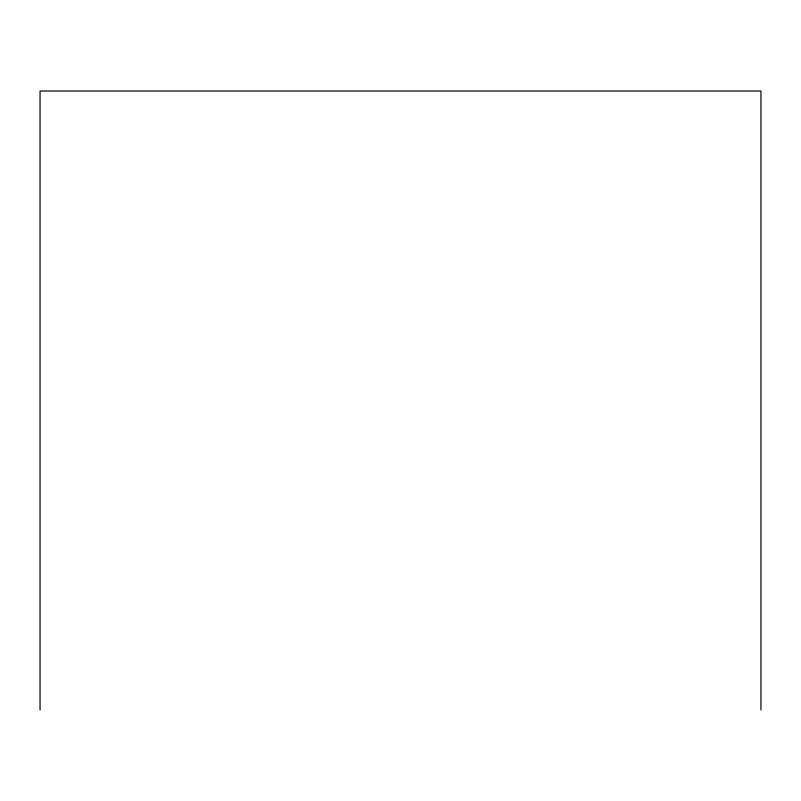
<?xml version="1.0" encoding="UTF-8"?>
<svg xmlns="http://www.w3.org/2000/svg" width="801" height="801" viewBox="0 0 801 801"><rect width="100%" height="100%" fill="white"/><g stroke="black" fill="none" stroke-linecap="round" stroke-linejoin="round"><path stroke-width="1.2" d="M760.95 709.966L760.95 91.034L40.05 91.034L40.05 709.966"/></g></svg>
